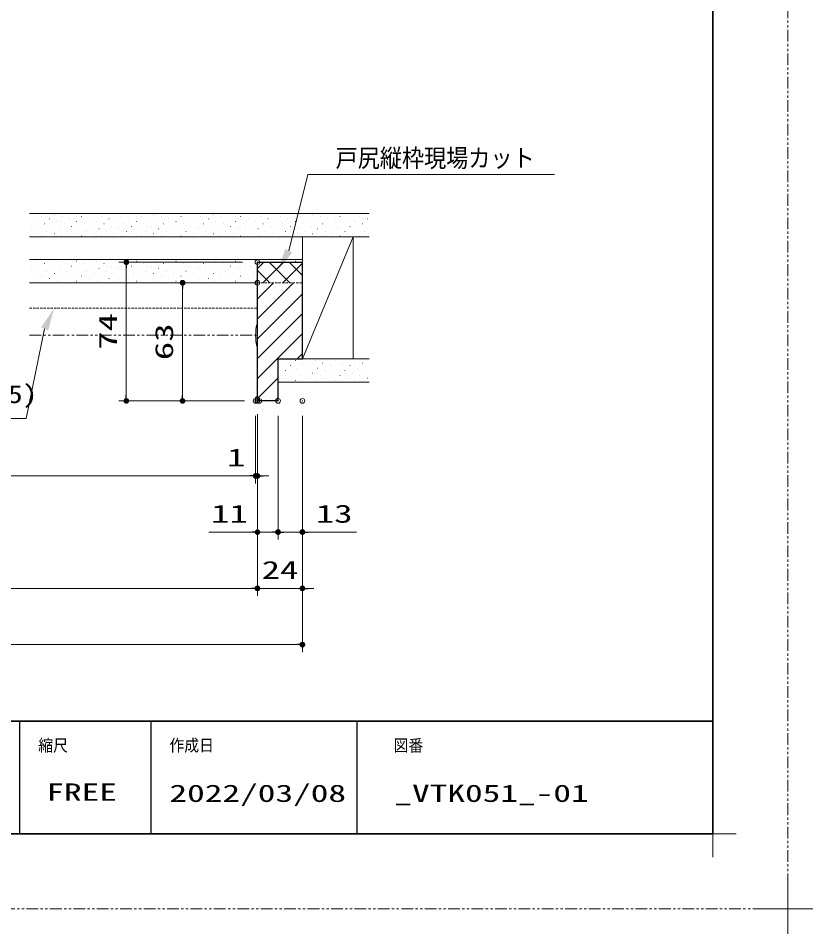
# Model space of a CAD drawing. Units: millimetres, scale not verified. Extents: x -1306 to 1306, y -607 to 607.
# Drawn here: x -23.6 to 400.3, y -607.3 to -119 of the extents above; entities that cross this region are included whole.
import ezdxf
from ezdxf.enums import TextEntityAlignment as Align

# ---------------------------------------------------------------- set-up
doc = ezdxf.new("R2010")
doc.units = ezdxf.units.MM
doc.header["$LTSCALE"] = 5
doc.header["$PDMODE"] = 32
doc.header["$PDSIZE"] = 2.5
doc.linetypes.add('USER1', pattern=[2.5, 1.25, -0.25, 0.25, -0.25, 0.25, -0.25])
doc.linetypes.add('USER2', pattern=[0.375, 0.25, -0.125])
for name, color, linetype, lineweight in [('0-1_線(黄)', 2, 'Continuous', 15), ('0-3_陰線', 4, 'USER1', 9), ('0-8_二点鎖線', 4, 'USER1', 9), ('0-B_点線(水)', 6, 'USER2', 9), ('0-D_線(白)', 7, 'Continuous', 30), ('1-0_線(水)', 4, 'Continuous', 9), ('1-1_寸法線', 3, 'Continuous', 13), ('1-2_ハッチング', 6, 'Continuous', 9), ('1-4_DEFPOINTS', 7, 'Continuous', 5), ('1-5_0', 3, 'Continuous', 25), ('1-7_図面枠', 7, 'Continuous', 35), ('1-8_一般', 7, 'Continuous', 5)]:
    doc.layers.add(name, color=color, linetype=linetype, lineweight=lineweight)
doc.styles.add('ＭＳ ゴシック', font='')
doc.styles.get('ＭＳ ゴシック').set_extended_font_data('MS Gothic')

# ---------------------------------------------------------------- blocks, each defined once
blk = doc.blocks.new('_DOT')
at = {"layer": '1-5_0'}
blk.add_line((-2.5, 0), (-5, 0), dxfattribs=at)
for points in [[(0, 0), (-2.5, 0), (-2.48, 0.313)], [(0, 0), (-2.48, -0.313), (-2.5, 0)], [(0, 0), (-2.48, 0.313), (-2.421, 0.622)], [(0, 0), (-2.421, -0.622), (-2.48, -0.313)], [(0, 0), (-2.421, 0.622), (-2.324, 0.92)], [(0, 0), (-2.324, -0.92), (-2.421, -0.622)], [(0, 0), (-2.324, 0.92), (-2.191, 1.204)], [(0, 0), (-2.191, -1.204), (-2.324, -0.92)], [(0, 0), (-2.191, 1.204), (-2.023, 1.469)], [(0, 0), (-2.023, -1.469), (-2.191, -1.204)], [(0, 0), (-2.023, 1.469), (-1.822, 1.711)], [(0, 0), (-1.822, -1.711), (-2.023, -1.469)], [(0, 0), (-1.822, 1.711), (-1.594, 1.926)], [(0, 0), (-1.594, -1.926), (-1.822, -1.711)], [(0, 0), (-1.594, 1.926), (-1.34, 2.111)], [(0, 0), (-1.34, -2.111), (-1.594, -1.926)], [(0, 0), (-1.34, 2.111), (-1.064, 2.262)], [(0, 0), (-1.064, -2.262), (-1.34, -2.111)], [(0, 0), (-1.064, 2.262), (-0.773, 2.378)], [(0, 0), (-0.773, -2.378), (-1.064, -2.262)], [(0, 0), (-0.773, 2.378), (-0.468, 2.456)], [(0, 0), (-0.468, -2.456), (-0.773, -2.378)], [(0, 0), (-0.468, 2.456), (-0.157, 2.495)], [(0, 0), (-0.157, -2.495), (-0.468, -2.456)], [(0, 0), (-0.157, 2.495), (0.157, 2.495)], [(0, 0), (0.157, -2.495), (-0.157, -2.495)], [(0, 0), (0.157, 2.495), (0.468, 2.456)], [(0, 0), (0.468, 2.456), (0.773, 2.378)], [(0, 0), (0.773, 2.378), (1.064, 2.262)], [(0, 0), (1.064, 2.262), (1.34, 2.111)], [(0, 0), (1.34, 2.111), (1.594, 1.926)], [(0, 0), (1.594, 1.926), (1.822, 1.711)], [(0, 0), (1.822, 1.711), (2.023, 1.469)], [(0, 0), (2.023, 1.469), (2.191, 1.204)], [(0, 0), (2.191, 1.204), (2.324, 0.92)], [(0, 0), (2.324, 0.92), (2.421, 0.622)], [(0, 0), (2.421, 0.622), (2.48, 0.313)], [(0, 0), (2.48, 0.313), (2.5, 0)], [(0, 0), (0.468, -2.456), (0.157, -2.495)], [(0, 0), (0.773, -2.378), (0.468, -2.456)], [(0, 0), (1.064, -2.262), (0.773, -2.378)], [(0, 0), (1.34, -2.111), (1.064, -2.262)], [(0, 0), (1.594, -1.926), (1.34, -2.111)], [(0, 0), (1.822, -1.711), (1.594, -1.926)], [(0, 0), (2.023, -1.469), (1.822, -1.711)], [(0, 0), (2.191, -1.204), (2.023, -1.469)], [(0, 0), (2.324, -0.92), (2.191, -1.204)], [(0, 0), (2.421, -0.622), (2.324, -0.92)], [(0, 0), (2.48, -0.313), (2.421, -0.622)], [(0, 0), (2.5, 0), (2.48, -0.313)]]:
    blk.add_solid(points, dxfattribs=at)
blk = doc.blocks.new('グループ-13-1')
at = {"layer": '1-8_一般'}
for p, q in [((62041.6, -14029.5), (62041.6, -13365.5)), ((61709.6, -13697.5), (62373.6, -13697.5))]:
    blk.add_line(p, q, dxfattribs=at)

msp = doc.modelspace()

# ---------------------------------------------------------------- linework, layer by layer
at = {"layer": '0-1_線(黄)'}
for p, q in [((-17.643, -223.112), (163.695, -223.112)), ((-17.643, -235.612), (163.695, -235.612)), ((155.02, -235.612), (128.02, -300.612)), ((128.02, -249.112), (128.02, -235.612)), ((155.02, -235.612), (155.02, -300.612)), ((-17.643, -247.612), (128.02, -247.612)), ((-17.643, -260.112), (104.02, -260.112)), ((128.02, -300.612), (163.695, -300.612)), ((115.02, -313.112), (163.695, -313.112))]:
    msp.add_line(p, q, dxfattribs=at)
at = {"layer": '0-3_陰線'}
for q in [(387.036, 594), (-1292.964, -594)]:
    msp.add_line((387.036, -594), q, dxfattribs=at)
at = {"layer": '0-8_二点鎖線'}
msp.add_line((-17.643, -288.112), (104.02, -288.112), dxfattribs=at)
at = {"layer": '0-B_点線(水)', "color": 4}
for p, q in [((104.02, -260.112), (128.02, -260.112)), ((-17.643, -273.612), (104.02, -273.612))]:
    msp.add_line(p, q, dxfattribs=at)
at = {"layer": '0-D_線(白)'}
for p, q in [((104.02, -322.112), (104.02, -249.112)), ((104.02, -249.112), (128.02, -249.112)), ((128.02, -300.612), (128.02, -249.112)), ((115.02, -323.112), (115.02, -300.612)), ((115.02, -300.612), (128.02, -300.612)), ((105.02, -323.112), (104.02, -322.112)), ((115.02, -323.112), (105.02, -323.112))]:
    msp.add_line(p, q, dxfattribs=at)
at = {"layer": '1-0_線(水)'}
msp.add_ellipse((104.02, -288.112), major_axis=(0, 6), ratio=0.166667, start_param=6.2831853, end_param=9.424778, dxfattribs=at)
at = {"layer": '1-1_寸法線'}
for p, q in [((96.02, -249.112), (30.02, -249.112)), ((34.02, -320.112), (34.02, -252.112)), ((96.02, -260.112), (60.02, -260.112)), ((64.02, -320.112), (64.02, -263.112)), ((97.02, -323.112), (30.02, -323.112)), ((97.02, -323.112), (60.02, -323.112)), ((103.02, -331.112), (103.02, -367.112)), ((103.02, -331.112), (103.02, -367.112)), ((104.02, -330.112), (104.02, -427.112)), ((104.02, -330.112), (104.02, -397.112)), ((104.02, -331.112), (104.02, -367.112)), ((104.02, -331.112), (104.02, -427.112)), ((115.02, -331.112), (115.02, -397.112)), ((115.02, -331.112), (115.02, -397.112)), ((128.02, -331.112), (128.02, -457.112)), ((128.02, -331.112), (128.02, -427.112)), ((128.02, -331.112), (128.02, -397.112)), ((-188.98, -363.112), (100.02, -363.112)), ((100.02, -363.112), (86.639, -363.112)), ((104.02, -363.112), (103.02, -363.112)), ((107.02, -363.112), (110.02, -363.112)), ((101.02, -393.112), (78.115, -393.112)), ((115.02, -393.112), (104.02, -393.112)), ((112.02, -393.112), (109.02, -393.112)), ((115.02, -393.112), (128.02, -393.112)), ((118.02, -393.112), (121.02, -393.112)), ((131.02, -393.112), (156.782, -393.112)), ((-510.98, -423.112), (101.02, -423.112)), ((101.02, -423.112), (98.02, -423.112)), ((104.02, -423.112), (128.02, -423.112)), ((131.02, -423.112), (134.02, -423.112)), ((-534.98, -453.112), (125.02, -453.112))]:
    msp.add_line(p, q, dxfattribs=at)
for points in [[(262.603, -202.312), (130.873, -202.312), (120.717, -243.046)], [(-151.096, -332.411), (-19.367, -332.411), (-9.581, -284.726)]]:
    msp.add_lwpolyline(points, dxfattribs=at)
for points in [[(114.983, -253.587), (118.886, -242.05), (122.547, -244.041)], [(-4.594, -273.811), (-7.685, -285.592), (-11.476, -283.86)]]:
    msp.add_solid(points, dxfattribs=at)
at = {"layer": '1-2_ハッチング'}
for p, q in [((-15.039, -223.391), (-14.989, -223.391)), ((-4.432, -223.391), (-4.382, -223.391)), ((6.174, -223.391), (6.224, -223.391)), ((16.781, -223.391), (16.831, -223.391)), ((27.388, -223.391), (27.438, -223.391)), ((37.994, -223.391), (38.044, -223.391)), ((48.601, -223.391), (48.651, -223.391)), ((59.207, -223.391), (59.257, -223.391)), ((69.814, -223.391), (69.864, -223.391)), ((80.421, -223.391), (80.471, -223.391)), ((91.027, -223.391), (91.077, -223.391)), ((101.634, -223.391), (101.684, -223.391)), ((112.24, -223.391), (112.29, -223.391)), ((122.847, -223.391), (122.897, -223.391)), ((133.454, -223.391), (133.504, -223.391)), ((144.06, -223.391), (144.11, -223.391)), ((154.667, -223.391), (154.717, -223.391)), ((-13.713, -227.369), (-13.663, -227.369)), ((-11.061, -224.717), (-11.011, -224.717)), ((-9.736, -228.694), (-9.686, -228.694)), ((-7.084, -226.043), (-7.034, -226.043)), ((-3.106, -227.369), (-3.056, -227.369)), ((-0.455, -224.717), (-0.405, -224.717)), ((0.871, -228.694), (0.921, -228.694)), ((3.523, -226.043), (3.573, -226.043)), ((7.5, -227.369), (7.55, -227.369)), ((10.152, -224.717), (10.202, -224.717)), ((11.478, -228.694), (11.528, -228.694)), ((14.129, -226.043), (14.179, -226.043)), ((18.107, -227.369), (18.157, -227.369)), ((20.758, -224.717), (20.808, -224.717)), ((22.084, -228.694), (22.134, -228.694)), ((24.736, -226.043), (24.786, -226.043)), ((28.713, -227.369), (28.763, -227.369)), ((31.365, -224.717), (31.415, -224.717)), ((32.691, -228.694), (32.741, -228.694)), ((35.343, -226.043), (35.393, -226.043)), ((39.32, -227.369), (39.37, -227.369)), ((41.972, -224.717), (42.022, -224.717)), ((43.297, -228.694), (43.347, -228.694)), ((45.949, -226.043), (45.999, -226.043)), ((49.927, -227.369), (49.977, -227.369)), ((52.578, -224.717), (52.628, -224.717)), ((53.904, -228.694), (53.954, -228.694)), ((56.556, -226.043), (56.606, -226.043)), ((60.533, -227.369), (60.583, -227.369)), ((63.185, -224.717), (63.235, -224.717)), ((64.511, -228.694), (64.561, -228.694)), ((67.162, -226.043), (67.212, -226.043)), ((71.14, -227.369), (71.19, -227.369)), ((73.791, -224.717), (73.841, -224.717)), ((75.117, -228.694), (75.167, -228.694)), ((77.769, -226.043), (77.819, -226.043)), ((81.746, -227.369), (81.796, -227.369)), ((84.398, -224.717), (84.448, -224.717)), ((85.724, -228.694), (85.774, -228.694)), ((88.376, -226.043), (88.426, -226.043)), ((92.353, -227.369), (92.403, -227.369)), ((95.005, -224.717), (95.055, -224.717)), ((96.331, -228.694), (96.381, -228.694)), ((98.982, -226.043), (99.032, -226.043)), ((102.96, -227.369), (103.01, -227.369)), ((105.611, -224.717), (105.661, -224.717)), ((106.937, -228.694), (106.987, -228.694)), ((109.589, -226.043), (109.639, -226.043)), ((113.566, -227.369), (113.616, -227.369)), ((116.218, -224.717), (116.268, -224.717)), ((117.544, -228.694), (117.594, -228.694)), ((120.195, -226.043), (120.245, -226.043)), ((124.173, -227.369), (124.223, -227.369)), ((126.824, -224.717), (126.874, -224.717)), ((128.15, -228.694), (128.2, -228.694)), ((130.802, -226.043), (130.852, -226.043)), ((134.779, -227.369), (134.829, -227.369)), ((137.431, -224.717), (137.481, -224.717)), ((138.757, -228.694), (138.807, -228.694)), ((141.409, -226.043), (141.459, -226.043)), ((145.386, -227.369), (145.436, -227.369)), ((148.038, -224.717), (148.088, -224.717)), ((149.364, -228.694), (149.414, -228.694)), ((152.015, -226.043), (152.065, -226.043)), ((155.993, -227.369), (156.043, -227.369)), ((158.644, -224.717), (158.694, -224.717)), ((159.97, -228.694), (160.02, -228.694)), ((162.622, -226.043), (162.672, -226.043)), ((-16.365, -230.02), (-16.315, -230.02)), ((-15.039, -233.998), (-14.989, -233.998)), ((-12.387, -231.346), (-12.337, -231.346)), ((-8.41, -232.672), (-8.36, -232.672)), ((-5.758, -230.02), (-5.708, -230.02)), ((-4.432, -233.998), (-4.382, -233.998)), ((-1.781, -231.346), (-1.731, -231.346)), ((2.197, -232.672), (2.247, -232.672)), ((4.849, -230.02), (4.899, -230.02)), ((6.174, -233.998), (6.224, -233.998)), ((8.826, -231.346), (8.876, -231.346)), ((12.804, -232.672), (12.854, -232.672)), ((15.455, -230.02), (15.505, -230.02)), ((16.781, -233.998), (16.831, -233.998)), ((19.433, -231.346), (19.483, -231.346)), ((23.41, -232.672), (23.46, -232.672)), ((26.062, -230.02), (26.112, -230.02)), ((27.388, -233.998), (27.438, -233.998)), ((30.039, -231.346), (30.089, -231.346)), ((34.017, -232.672), (34.067, -232.672)), ((36.668, -230.02), (36.718, -230.02)), ((37.994, -233.998), (38.044, -233.998)), ((40.646, -231.346), (40.696, -231.346)), ((44.623, -232.672), (44.673, -232.672)), ((47.275, -230.02), (47.325, -230.02)), ((48.601, -233.998), (48.651, -233.998)), ((51.252, -231.346), (51.302, -231.346)), ((55.23, -232.672), (55.28, -232.672)), ((57.882, -230.02), (57.932, -230.02)), ((59.207, -233.998), (59.257, -233.998)), ((61.859, -231.346), (61.909, -231.346)), ((65.837, -232.672), (65.887, -232.672)), ((68.488, -230.02), (68.538, -230.02)), ((69.814, -233.998), (69.864, -233.998)), ((72.466, -231.346), (72.516, -231.346)), ((76.443, -232.672), (76.493, -232.672)), ((79.095, -230.02), (79.145, -230.02)), ((80.421, -233.998), (80.471, -233.998)), ((83.072, -231.346), (83.122, -231.346)), ((87.05, -232.672), (87.1, -232.672)), ((89.701, -230.02), (89.751, -230.02)), ((91.027, -233.998), (91.077, -233.998)), ((93.679, -231.346), (93.729, -231.346)), ((97.656, -232.672), (97.706, -232.672)), ((100.308, -230.02), (100.358, -230.02)), ((101.634, -233.998), (101.684, -233.998)), ((104.285, -231.346), (104.335, -231.346)), ((108.263, -232.672), (108.313, -232.672)), ((110.915, -230.02), (110.965, -230.02)), ((112.24, -233.998), (112.29, -233.998)), ((114.892, -231.346), (114.942, -231.346)), ((118.87, -232.672), (118.92, -232.672)), ((121.521, -230.02), (121.571, -230.02)), ((122.847, -233.998), (122.897, -233.998)), ((125.499, -231.346), (125.549, -231.346)), ((129.476, -232.672), (129.526, -232.672)), ((132.128, -230.02), (132.178, -230.02)), ((133.454, -233.998), (133.504, -233.998)), ((136.105, -231.346), (136.155, -231.346)), ((140.083, -232.672), (140.133, -232.672)), ((142.734, -230.02), (142.784, -230.02)), ((144.06, -233.998), (144.11, -233.998)), ((146.712, -231.346), (146.762, -231.346)), ((150.689, -232.672), (150.739, -232.672)), ((153.341, -230.02), (153.391, -230.02)), ((154.667, -233.998), (154.717, -233.998)), ((157.318, -231.346), (157.368, -231.346)), ((161.296, -232.672), (161.346, -232.672)), ((-11.061, -235.323), (-11.011, -235.323)), ((-0.455, -235.323), (-0.405, -235.323)), ((10.152, -235.323), (10.202, -235.323)), ((20.758, -235.323), (20.808, -235.323)), ((31.365, -235.323), (31.415, -235.323)), ((41.972, -235.323), (42.022, -235.323)), ((52.578, -235.323), (52.628, -235.323)), ((63.185, -235.323), (63.235, -235.323)), ((73.791, -235.323), (73.841, -235.323)), ((84.398, -235.323), (84.448, -235.323)), ((95.005, -235.323), (95.055, -235.323)), ((105.611, -235.323), (105.661, -235.323)), ((116.218, -235.323), (116.268, -235.323)), ((126.824, -235.323), (126.874, -235.323)), ((137.431, -235.323), (137.481, -235.323)), ((148.038, -235.323), (148.088, -235.323)), ((158.644, -235.323), (158.694, -235.323)), ((-13.713, -248.582), (-13.663, -248.582)), ((-3.106, -248.582), (-3.056, -248.582)), ((7.5, -248.582), (7.55, -248.582)), ((18.107, -248.582), (18.157, -248.582)), ((28.713, -248.582), (28.763, -248.582)), ((39.32, -248.582), (39.37, -248.582)), ((49.927, -248.582), (49.977, -248.582)), ((60.533, -248.582), (60.583, -248.582)), ((71.14, -248.582), (71.19, -248.582)), ((81.746, -248.582), (81.796, -248.582)), ((92.353, -248.582), (92.403, -248.582)), ((102.96, -248.582), (103.01, -248.582)), ((113.566, -248.582), (113.616, -248.582)), ((124.173, -248.582), (124.223, -248.582)), ((-16.365, -251.233), (-16.315, -251.233)), ((-12.387, -252.559), (-12.337, -252.559)), ((-9.736, -249.908), (-9.686, -249.908)), ((-5.758, -251.233), (-5.708, -251.233)), ((-1.781, -252.559), (-1.731, -252.559)), ((0.871, -249.908), (0.921, -249.908)), ((4.849, -251.233), (4.899, -251.233)), ((8.826, -252.559), (8.876, -252.559)), ((11.478, -249.908), (11.528, -249.908)), ((15.455, -251.233), (15.505, -251.233)), ((19.433, -252.559), (19.483, -252.559)), ((22.084, -249.908), (22.134, -249.908)), ((26.062, -251.233), (26.112, -251.233)), ((30.039, -252.559), (30.089, -252.559)), ((32.691, -249.908), (32.741, -249.908)), ((36.668, -251.233), (36.718, -251.233)), ((40.646, -252.559), (40.696, -252.559)), ((43.297, -249.908), (43.347, -249.908)), ((47.275, -251.233), (47.325, -251.233)), ((51.252, -252.559), (51.302, -252.559)), ((53.904, -249.908), (53.954, -249.908)), ((57.882, -251.233), (57.932, -251.233)), ((61.859, -252.559), (61.909, -252.559)), ((64.511, -249.908), (64.561, -249.908)), ((68.488, -251.233), (68.538, -251.233)), ((72.466, -252.559), (72.516, -252.559)), ((75.117, -249.908), (75.167, -249.908)), ((79.095, -251.233), (79.145, -251.233)), ((83.072, -252.559), (83.122, -252.559)), ((85.724, -249.908), (85.774, -249.908)), ((89.701, -251.233), (89.751, -251.233)), ((93.679, -252.559), (93.729, -252.559)), ((96.331, -249.908), (96.381, -249.908)), ((100.308, -251.233), (100.358, -251.233)), ((104.02, -252.435), (107.343, -249.112)), ((110.633, -260.112), (104.02, -253.499)), ((106.949, -260.112), (117.949, -249.112)), ((121.24, -260.112), (110.24, -249.112)), ((117.556, -260.112), (128.02, -249.648)), ((128.02, -256.286), (120.846, -249.112)), ((-15.039, -255.211), (-14.989, -255.211)), ((-11.061, -256.537), (-11.011, -256.537)), ((-8.41, -253.885), (-8.36, -253.885)), ((-7.084, -257.863), (-7.034, -257.863)), ((-4.432, -255.211), (-4.382, -255.211)), ((-0.455, -256.537), (-0.405, -256.537)), ((2.197, -253.885), (2.247, -253.885)), ((3.523, -257.863), (3.573, -257.863)), ((6.174, -255.211), (6.224, -255.211)), ((10.152, -256.537), (10.202, -256.537)), ((12.804, -253.885), (12.854, -253.885)), ((14.129, -257.863), (14.179, -257.863)), ((16.781, -255.211), (16.831, -255.211)), ((20.758, -256.537), (20.808, -256.537)), ((23.41, -253.885), (23.46, -253.885)), ((24.736, -257.863), (24.786, -257.863)), ((27.388, -255.211), (27.438, -255.211)), ((31.365, -256.537), (31.415, -256.537)), ((34.017, -253.885), (34.067, -253.885)), ((35.343, -257.863), (35.393, -257.863)), ((37.994, -255.211), (38.044, -255.211)), ((41.972, -256.537), (42.022, -256.537)), ((44.623, -253.885), (44.673, -253.885)), ((45.949, -257.863), (45.999, -257.863)), ((48.601, -255.211), (48.651, -255.211)), ((52.578, -256.537), (52.628, -256.537)), ((55.23, -253.885), (55.28, -253.885)), ((56.556, -257.863), (56.606, -257.863)), ((59.207, -255.211), (59.257, -255.211)), ((63.185, -256.537), (63.235, -256.537)), ((65.837, -253.885), (65.887, -253.885)), ((67.162, -257.863), (67.212, -257.863)), ((69.814, -255.211), (69.864, -255.211)), ((73.791, -256.537), (73.841, -256.537)), ((76.443, -253.885), (76.493, -253.885)), ((77.769, -257.863), (77.819, -257.863)), ((80.421, -255.211), (80.471, -255.211)), ((84.398, -256.537), (84.448, -256.537)), ((87.05, -253.885), (87.1, -253.885)), ((88.376, -257.863), (88.426, -257.863)), ((91.027, -255.211), (91.077, -255.211)), ((95.005, -256.537), (95.055, -256.537)), ((97.656, -253.885), (97.706, -253.885)), ((98.982, -257.863), (99.032, -257.863)), ((101.634, -255.211), (101.684, -255.211)), ((-13.713, -259.188), (-13.663, -259.188)), ((-3.106, -259.188), (-3.056, -259.188)), ((7.5, -259.188), (7.55, -259.188)), ((18.107, -259.188), (18.157, -259.188)), ((28.713, -259.188), (28.763, -259.188)), ((39.32, -259.188), (39.37, -259.188)), ((49.927, -259.188), (49.977, -259.188)), ((60.533, -259.188), (60.583, -259.188)), ((71.14, -259.188), (71.19, -259.188)), ((81.746, -259.188), (81.796, -259.188)), ((92.353, -259.188), (92.403, -259.188)), ((102.96, -259.188), (103.01, -259.188)), ((104.02, -268.734), (112.642, -260.112)), ((104.02, -279.341), (123.249, -260.112)), ((104.02, -289.948), (128.02, -265.948)), ((104.02, -300.554), (128.02, -276.554)), ((104.02, -311.161), (128.02, -287.161)), ((125.175, -300.612), (128.02, -297.768)), ((124.173, -301.615), (124.223, -301.615)), ((134.779, -301.615), (134.829, -301.615)), ((145.386, -301.615), (145.436, -301.615)), ((155.993, -301.615), (156.043, -301.615)), ((117.544, -302.941), (117.594, -302.941)), ((118.87, -306.918), (118.92, -306.918)), ((121.521, -304.266), (121.571, -304.266)), ((125.499, -305.592), (125.549, -305.592)), ((128.15, -302.941), (128.2, -302.941)), ((129.476, -306.918), (129.526, -306.918)), ((132.128, -304.266), (132.178, -304.266)), ((136.105, -305.592), (136.155, -305.592)), ((138.757, -302.941), (138.807, -302.941)), ((140.083, -306.918), (140.133, -306.918)), ((142.734, -304.266), (142.784, -304.266)), ((146.712, -305.592), (146.762, -305.592)), ((149.364, -302.941), (149.414, -302.941)), ((150.689, -306.918), (150.739, -306.918)), ((153.341, -304.266), (153.391, -304.266)), ((157.318, -305.592), (157.368, -305.592)), ((159.97, -302.941), (160.02, -302.941)), ((161.296, -306.918), (161.346, -306.918)), ((104.02, -321.768), (115.02, -310.768)), ((116.218, -309.57), (116.268, -309.57)), ((120.195, -310.896), (120.245, -310.896)), ((122.847, -308.244), (122.897, -308.244)), ((124.173, -312.221), (124.223, -312.221)), ((126.824, -309.57), (126.874, -309.57)), ((130.802, -310.896), (130.852, -310.896)), ((133.454, -308.244), (133.504, -308.244)), ((134.779, -312.221), (134.829, -312.221)), ((137.431, -309.57), (137.481, -309.57)), ((141.409, -310.896), (141.459, -310.896)), ((144.06, -308.244), (144.11, -308.244)), ((145.386, -312.221), (145.436, -312.221)), ((148.038, -309.57), (148.088, -309.57)), ((152.015, -310.896), (152.065, -310.896)), ((154.667, -308.244), (154.717, -308.244)), ((155.993, -312.221), (156.043, -312.221)), ((158.644, -309.57), (158.694, -309.57)), ((162.622, -310.896), (162.672, -310.896)), ((113.282, -323.112), (115.02, -321.374))]:
    msp.add_line(p, q, dxfattribs=at)
at = {"layer": '1-4_DEFPOINTS'}
for p, q in [((347.036, -566.45), (347.036, -541.55)), ((334.586, -554), (359.486, -554))]:
    msp.add_line(p, q, dxfattribs=at)
for p in [(34.02, -249.112), (104.02, -249.112), (64.02, -260.112), (104.02, -260.112), (103.02, -323.112), (104.02, -322.112), (104.02, -323.112), (105.02, -323.112), (115.02, -323.112), (115.02, -323.112), (128.02, -323.112), (103.02, -363.112), (104.02, -363.112), (115.02, -393.112), (128.02, -393.112), (104.02, -423.112), (128.02, -423.112), (128.02, -453.112)]:
    msp.add_point(p, dxfattribs=at)
at = {"layer": '1-5_0', "color": 7}
for p, q in [((-22.964, -494), (-22.964, -554)), ((47.036, -494), (47.036, -554)), ((157.036, -494), (157.036, -554))]:
    msp.add_line(p, q, dxfattribs=at)
at = {"layer": '1-7_図面枠'}
msp.add_line((-1252.964, -494), (347.036, -494), dxfattribs=at)
msp.add_lwpolyline([(-1252.964, -554), (347.036, -554), (347.036, 554), (-1252.964, 554)], close=True, dxfattribs=at)

# ---------------------------------------------------------------- block references
at = {"layer": '0-3_陰線', "xscale": 0.04, "yscale": 0.04}
msp.add_blockref('グループ-13-1', (-2094.629, -46.1), dxfattribs=at)
at = {"layer": '1-1_寸法線', "xscale": 0.6, "yscale": 0.6}
for p, rotation in [((34.02, -249.112), 90), ((64.02, -260.112), 90), ((34.02, -323.112), 270), ((64.02, -323.112), 270), ((104.02, -363.112), 180), ((115.02, -393.112), 180), ((128.02, -393.112), 180), ((128.02, -423.112), 180)]:
    msp.add_blockref('_DOT', p, dxfattribs=dict(at, rotation=rotation))
for p in [(103.02, -363.112), (103.02, -363.112), (104.02, -393.112), (115.02, -393.112), (104.02, -423.112), (104.02, -423.112), (128.02, -453.112)]:
    msp.add_blockref('_DOT', p, dxfattribs=at)

# ---------------------------------------------------------------- texts
at = {"layer": '1-1_寸法線', "style": 'ＭＳ ゴシック'}
for s, height, width, p in [('戸尻縦枠現場カット', 9.621, 0.9, (145.673, -201.29)), ('天井押縁(12×13.5)', 9.621, 1.2, (-154.99, -327.175)), ('1', 9.604, 1.5, (87.782, -360.963)), ('11', 9.604, 1.5, (79.258, -390.963)), ('13', 9.604, 1.5, (135.163, -390.963)), ('24', 9.604, 1.5, (106.258, -420.963))]:
    msp.add_text(s, height=height, dxfattribs=dict(at, width=width)).set_placement(p, align=Align.BOTTOM_LEFT)
at = {"layer": '1-1_寸法線', "style": 'ＭＳ ゴシック', "width": 1.5}
for s, p in [('74', (31.87, -295.874)), ('63', (61.87, -301.374))]:
    msp.add_text(s, height=9.604, rotation=90, dxfattribs=at).set_placement(p, align=Align.BOTTOM_LEFT)
at = {"layer": '1-7_図面枠', "style": 'ＭＳ ゴシック'}
for s, height, width, p in [('縮尺', 6.452, 0.9, (-12.964, -512.038)), ('作成日', 6.452, 0.9, (57.036, -511.963)), ('図番', 6.452, 0.9, (176.633, -512.073)), ('FREE', 9.238, 1.5, (-8.665, -539.129)), ('2022/03/08', 9.238, 1.5, (57.036, -539.776)), ('_VTK051_-01', 9.238, 1.5, (177.071, -539.776))]:
    msp.add_text(s, height=height, dxfattribs=dict(at, width=width)).set_placement(p, align=Align.BOTTOM_LEFT)

doc.saveas('drawing.dxf')
